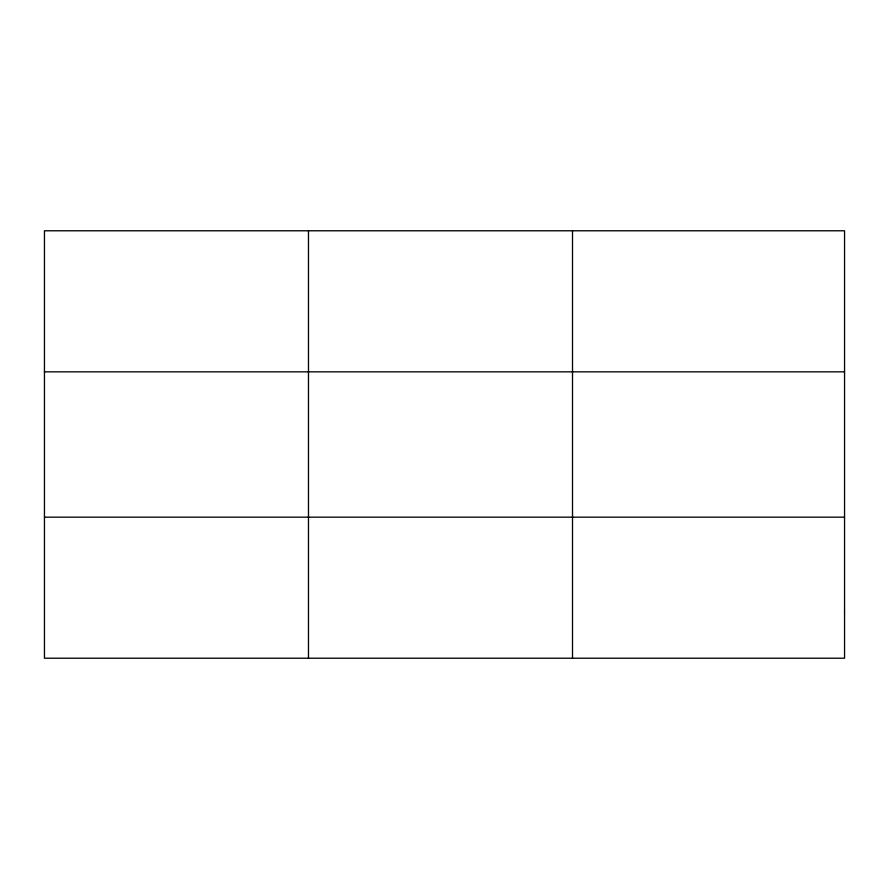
<?xml version="1.0" encoding="UTF-8"?>
<svg xmlns="http://www.w3.org/2000/svg" width="889" height="889" viewBox="0 0 889 889"><rect width="100%" height="100%" fill="white"/><g stroke="black" fill="none" stroke-linecap="round" stroke-linejoin="round"><path stroke-width="1.33" d="M308.483 658.216L308.483 230.784M572.516 658.216L572.516 230.784M44.45 371.835L844.55 371.835M44.45 517.165L844.55 517.165M844.55 611.199L844.55 658.216L44.45 658.216L44.45 230.784L844.55 230.784L844.55 611.199"/></g></svg>
